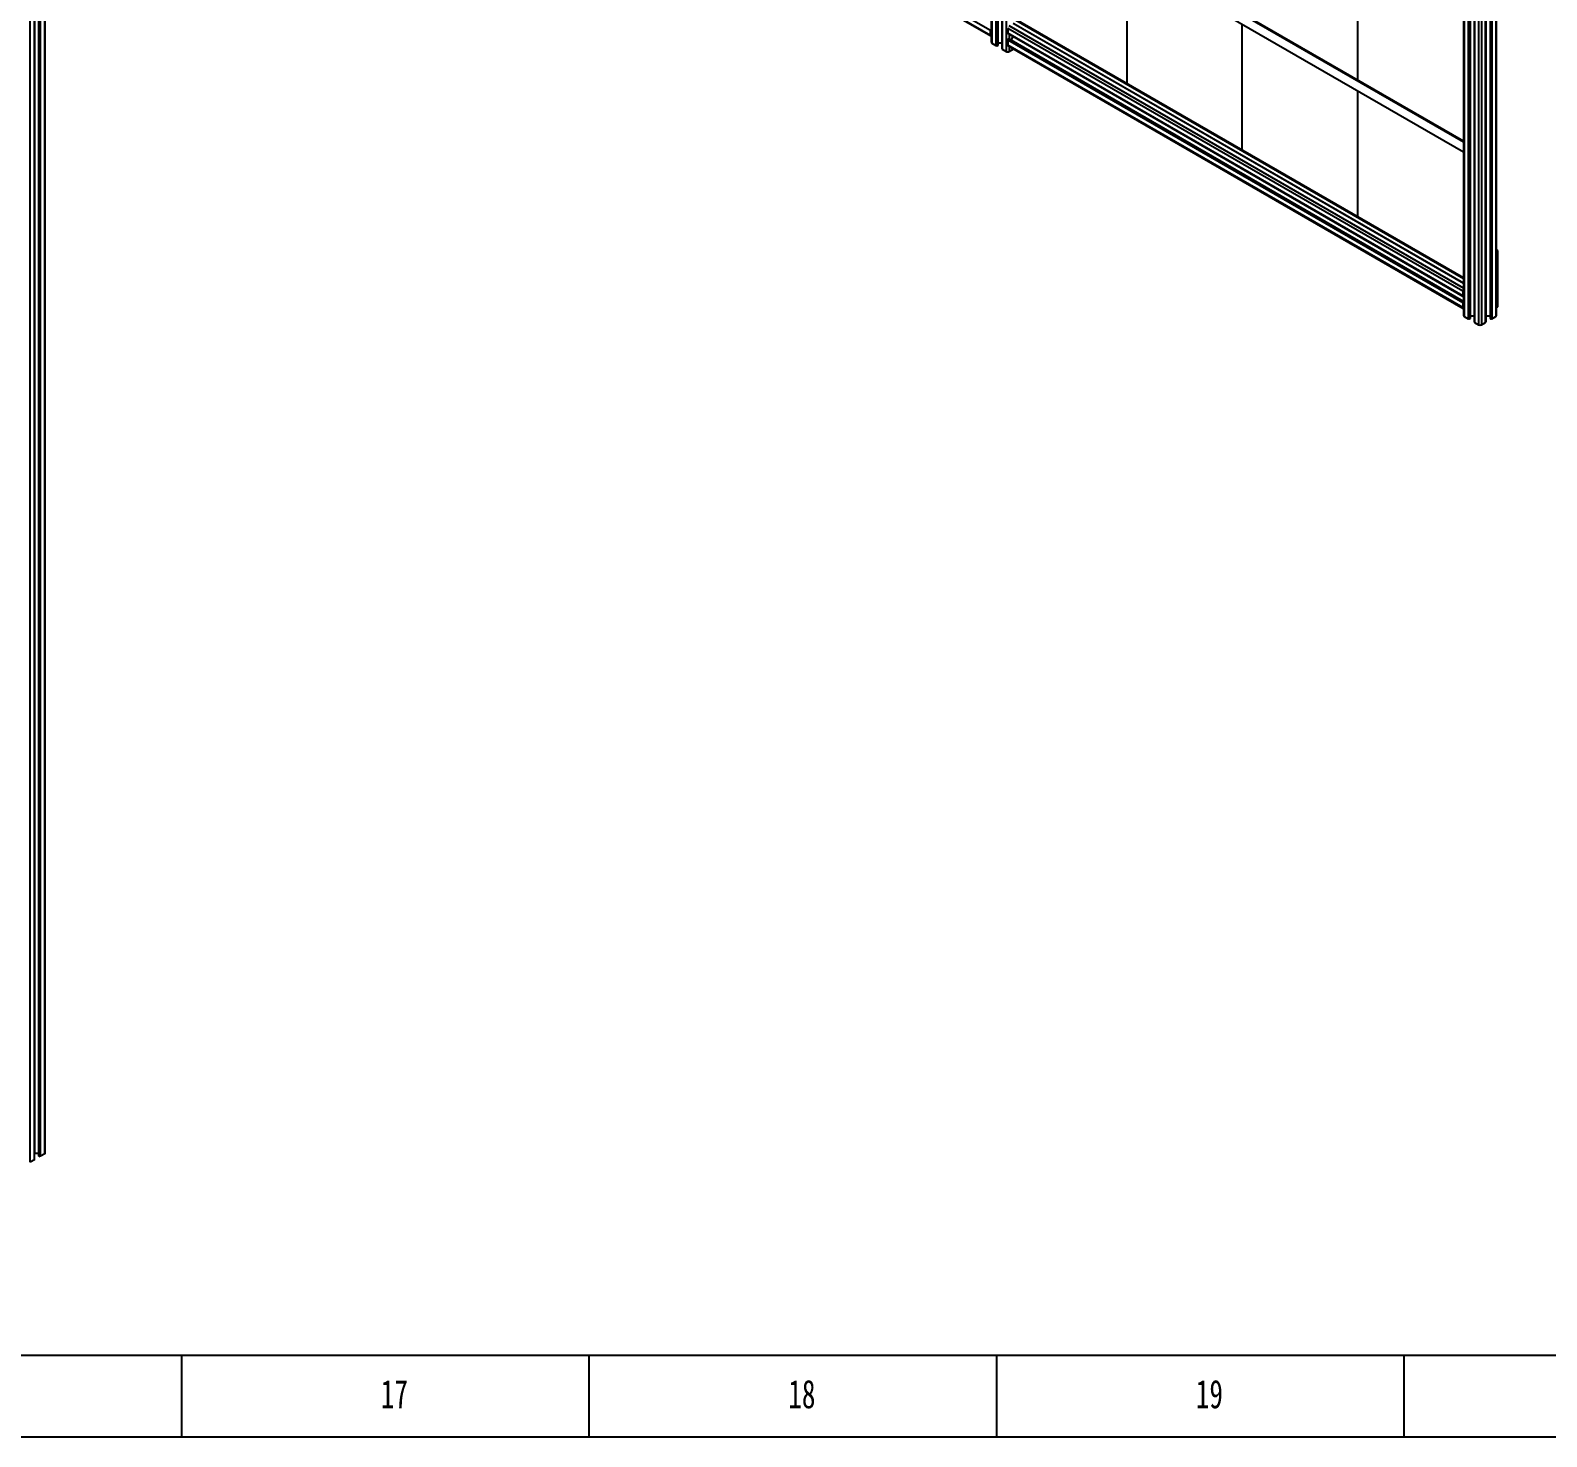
# Model space of a CAD drawing. Header units: millimetres. Extents: x 0 to 1189, y 0 to 841.
# Drawn here: x 783.4 to 969.5, y 0 to 172.6 of the extents above; entities that cross this region are included whole.
import ezdxf

# ---------------------------------------------------------------- set-up
doc = ezdxf.new("R2010")
doc.units = ezdxf.units.MM
doc.layers.add('10', color=7, linetype='Continuous')
doc.layers.add('5', color=7, linetype='Continuous')
doc.styles.add('SLDTEXTSTYLE5', font='TXT', dxfattribs={"width": 0.7})

msp = doc.modelspace()

# ---------------------------------------------------------------- linework, layer by layer
at = {"color": 7, "linetype": 'Continuous', "lineweight": 25}
for p, q in [((963.3165, 137.5924), (963.3165, 346.0955)), ((961.4755, 345.0144), (961.4755, 136.4699)), ((961.9776, 345.3042), (961.9776, 136.7597)), ((961.9834, 136.7679), (961.9834, 345.3076)), ((962.0046, 136.8454), (962.0046, 345.3198)), ((962.7412, 345.7451), (962.7412, 137.2006)), ((963.2433, 346.0349), (963.2433, 137.4904)), ((962.029, 343.3475), (962.029, 137.5405)), ((962.522, 343.5772), (962.522, 137.221)), ((959.281, 313.3974), (959.281, 137.5924)), ((960.0754, 312.9387), (960.0754, 137.221)), ((960.5685, 312.6541), (960.5685, 137.5405)), ((960.5928, 312.6401), (960.5928, 136.8454)), ((960.6141, 312.6278), (960.6141, 136.7679)), ((902.121, 310.8693), (902.121, 170.7427)), ((902.614, 311.1539), (902.614, 171.0622)), ((902.6384, 311.168), (902.6384, 170.3671)), ((902.6596, 311.1803), (902.6596, 170.2896)), ((901.3265, 310.4107), (901.3265, 171.1142)), ((783.426, 33.6841), (783.426, 242.2286)), ((783.9281, 33.9739), (783.9281, 242.5184)), ((783.9339, 33.9821), (783.9339, 242.5218)), ((783.9551, 34.0596), (783.9551, 242.5341)), ((784.6918, 34.4148), (784.6918, 242.9593)), ((785.1938, 34.7046), (785.1938, 243.2491)), ((785.267, 34.8067), (785.267, 243.3097)), ((783.9795, 34.7547), (783.9795, 240.5617)), ((784.4726, 34.4352), (784.4726, 240.7914)), ((845.3898, 204.8321), (901.223, 172.6003)), ((845.3898, 204.2523), (901.223, 172.0205)), ((845.4416, 204.1378), (901.2747, 171.9061)), ((959.281, 158.983), (904.0502, 190.8671)), ((904.0502, 190.7854), (959.281, 158.9014)), ((904.0502, 189.5606), (959.281, 157.6766)), ((917.9743, 181.5224), (917.9743, 166.0571)), ((946.2586, 181.966), (946.2586, 166.5007)), ((959.281, 141.5403), (904.0331, 173.4343)), ((959.281, 142.2113), (904.0502, 174.0953)), ((904.0502, 174.0137), (959.281, 142.1296)), ((959.281, 141.5648), (904.1109, 173.4138)), ((932.1164, 157.893), (932.1164, 173.3583)), ((901.223, 172.0205), (901.223, 172.6003)), ((959.1774, 140.6055), (903.3443, 172.8373)), ((903.3443, 172.8373), (903.3443, 172.2575)), ((959.1774, 140.0257), (903.3443, 172.2575)), ((959.1774, 139.1439), (903.3443, 171.3757)), ((903.3443, 171.3757), (903.3443, 170.7959)), ((903.3484, 172.2484), (959.1816, 140.0166)), ((903.3867, 171.4165), (903.3584, 171.4001)), ((959.1916, 139.1684), (903.3584, 171.4001)), ((959.2198, 139.1847), (903.3867, 171.4165)), ((903.4008, 172.2181), (903.4008, 172.2004)), ((959.234, 139.9686), (903.4008, 172.2004)), ((959.234, 139.2663), (903.4008, 171.4981)), ((903.4008, 171.4981), (903.4008, 171.441)), ((959.234, 139.2092), (903.4008, 171.441)), ((903.405, 172.1912), (959.2381, 139.9594)), ((903.4716, 171.5553), (903.415, 171.5226)), ((959.2481, 139.2908), (903.415, 171.5226)), ((959.281, 139.3372), (903.4716, 171.5553)), ((903.9948, 171.8225), (903.7483, 171.3955)), ((903.9948, 171.8507), (903.9948, 171.8225)), ((959.281, 139.9064), (903.9948, 171.8225)), ((901.3997, 171.0121), (901.9018, 170.7223)), ((901.9301, 170.7223), (901.9583, 170.7386)), ((901.9866, 170.7386), (902.0361, 170.71)), ((902.0644, 170.71), (902.121, 170.7427)), ((902.121, 171.0622), (902.614, 171.0622)), ((902.614, 171.0622), (902.6384, 171.0481)), ((902.6442, 170.359), (902.6596, 170.3501)), ((902.6654, 170.2814), (903.1675, 169.9916)), ((959.1774, 138.5641), (903.3443, 170.7959)), ((903.3961, 170.6814), (959.2292, 138.4497)), ((903.521, 169.9916), (904.0231, 170.2814)), ((904.029, 170.2896), (904.029, 170.3161)), ((946.2586, 165.1942), (946.2586, 149.7289)), ((963.4908, 145.5863), (963.3165, 145.6869)), ((963.3165, 145.4857), (963.4908, 145.5863)), ((963.4908, 138.6457), (963.4908, 145.5863)), ((959.1774, 140.6055), (959.1774, 140.0257)), ((959.1916, 140.0176), (959.2198, 140.0339)), ((959.234, 140.0257), (959.234, 139.9686)), ((959.2481, 139.9604), (959.281, 139.9794)), ((959.1774, 139.1439), (959.1774, 138.5641)), ((959.2198, 139.1847), (959.1916, 139.1684)), ((959.234, 139.2663), (959.234, 139.2092)), ((959.281, 139.3098), (959.2481, 139.2908)), ((963.3165, 138.5451), (963.4908, 138.6457)), ((959.3542, 137.4904), (959.8562, 137.2006)), ((959.8845, 137.2006), (959.9128, 137.2169)), ((959.9411, 137.2169), (959.9906, 137.1883)), ((960.0189, 137.1883), (960.0754, 137.221)), ((960.0754, 137.5405), (960.5685, 137.5405)), ((960.5685, 137.5405), (960.5928, 137.5264)), ((960.5987, 136.8373), (960.6141, 136.8284)), ((960.6199, 136.7597), (961.122, 136.4699)), ((961.4755, 136.4699), (961.9776, 136.7597)), ((961.9834, 136.8284), (961.9988, 136.8373)), ((962.0046, 137.5264), (962.029, 137.5405)), ((962.029, 137.5405), (962.522, 137.5405)), ((962.522, 137.221), (962.5786, 137.1883)), ((962.6069, 137.1883), (962.6564, 137.2169)), ((962.6847, 137.2169), (962.713, 137.2006)), ((962.7412, 137.2006), (963.2433, 137.4904)), ((783.9281, 33.9739), (783.426, 33.6841)), ((783.9493, 34.0515), (783.9339, 34.0426)), ((783.9795, 34.7547), (783.9551, 34.7406)), ((784.4726, 34.7547), (783.9795, 34.7547)), ((784.5291, 34.4025), (784.4726, 34.4352)), ((784.6069, 34.4311), (784.5574, 34.4025)), ((784.6635, 34.4148), (784.6352, 34.4311)), ((785.1938, 34.7046), (784.6918, 34.4148))]:
    msp.add_line(p, q, dxfattribs=at)
at = {"color": 8, "linetype": 'Continuous', "lineweight": 25}
for p, q in [((961.9988, 345.3165), (961.9988, 136.8373)), ((962.6564, 345.6961), (962.6564, 137.2169)), ((962.6847, 345.7124), (962.6847, 137.2169)), ((962.713, 345.7288), (962.713, 137.2006)), ((962.5786, 343.6098), (962.5786, 137.1883)), ((962.6069, 343.6262), (962.6069, 137.1883)), ((959.3542, 313.3551), (959.3542, 137.4904)), ((959.8562, 313.0653), (959.8562, 137.2006)), ((959.8845, 313.049), (959.8845, 137.2006)), ((959.9128, 313.0326), (959.9128, 137.2169)), ((959.9411, 313.0163), (959.9411, 137.2169)), ((959.9906, 312.9877), (959.9906, 137.1883)), ((960.0189, 312.9714), (960.0189, 137.1883)), ((960.5987, 312.6367), (960.5987, 136.8373)), ((960.6199, 312.6244), (960.6199, 136.7597)), ((901.9018, 310.7428), (901.9018, 170.7223)), ((901.9301, 310.7591), (901.9301, 170.7223)), ((901.9583, 310.7754), (901.9583, 170.7386)), ((901.9866, 310.7918), (901.9866, 170.7386)), ((902.0361, 310.8203), (902.0361, 170.71)), ((902.0644, 310.8367), (902.0644, 170.71)), ((902.6442, 311.1714), (902.6442, 170.359)), ((902.6654, 311.1836), (902.6654, 170.2814)), ((903.1675, 311.4735), (903.1675, 169.9916)), ((961.122, 312.3346), (961.122, 136.4699)), ((901.3997, 310.4529), (901.3997, 171.0121)), ((783.9493, 34.0515), (783.9493, 242.5307)), ((784.6069, 34.4311), (784.6069, 242.9103)), ((784.6352, 34.4311), (784.6352, 242.9266)), ((784.6635, 34.4148), (784.6635, 242.943)), ((784.5291, 34.4025), (784.5291, 240.8241)), ((784.5574, 34.4025), (784.5574, 240.8404)), ((959.281, 140.9539), (903.521, 173.1434)), ((959.281, 141.5336), (904.0231, 173.4333)), ((959.281, 141.5581), (904.1009, 173.4128)), ((903.521, 172.1242), (903.521, 171.5267)), ((903.521, 170.6093), (903.521, 169.9916)), ((904.0231, 170.3195), (904.0231, 170.2814)), ((959.234, 140.0257), (959.2198, 140.0339))]:
    msp.add_line(p, q, dxfattribs=at)
at = {"color": 7, "linetype": 'Continuous', "lineweight": 25}
for centre, radius, start, end in [((901.3293, 172.0023), 0.1079, 170.286256, 268.5353), ((903.3538, 172.2563), 0.00959, 172.74417, 235.943649), ((903.375, 171.3743), 0.0307, 122.605478, 177.394522), ((903.3701, 171.4424), 0.0307, 302.605478, 357.394522), ((903.4104, 172.1991), 0.00959, 172.744172, 235.943648), ((903.4315, 171.4967), 0.0307, 122.605478, 177.394522), ((901.4516, 171.1266), 0.1257, 185.694799, 245.625342), ((901.9159, 170.7496), 0.0307, 242.609672, 297.390328), ((901.9725, 170.7113), 0.0307, 62.609672, 117.390328), ((902.0503, 170.7373), 0.0307, 242.609672, 297.390328), ((902.6484, 170.3681), 0.0101, 185.694799, 245.625342), ((902.6696, 170.2906), 0.0101, 185.694799, 245.625342), ((903.3443, 170.3328), 0.3843, 242.609672, 297.390328), ((903.4632, 170.7808), 0.1199, 172.74417, 235.943649), ((904.0189, 170.2906), 0.0101, 294.374658, 354.305201), ((959.186, 140.0243), 0.00873, 170.785963, 309.203285), ((959.5635, 140.5873), 0.3865, 136.969931, 177.302782), ((959.2254, 140.0271), 0.00873, 350.785963, 129.203285), ((959.2426, 139.9672), 0.00873, 170.785963, 309.203285), ((959.2837, 138.5459), 0.1079, 170.286256, 268.5353), ((959.2081, 139.1425), 0.0307, 122.605478, 177.394522), ((959.2033, 139.2106), 0.0307, 302.605478, 357.394522), ((959.2647, 139.2649), 0.0307, 122.605478, 177.394522), ((959.4061, 137.6049), 0.1257, 185.694799, 245.625342), ((959.8704, 137.2278), 0.0307, 242.609672, 297.390328), ((959.927, 137.1896), 0.0307, 62.609672, 117.390328), ((960.0047, 137.2156), 0.0307, 242.609672, 297.390328), ((960.6029, 136.8464), 0.0101, 185.694799, 245.625342), ((960.6241, 136.7689), 0.0101, 185.694799, 245.625342), ((961.2987, 136.811), 0.3843, 242.609672, 297.390328), ((961.9734, 136.7689), 0.0101, 294.374658, 354.305201), ((961.9946, 136.8464), 0.0101, 294.374658, 354.305201), ((962.5927, 137.2156), 0.0307, 242.609672, 297.390328), ((962.6705, 137.1896), 0.0307, 62.609672, 117.390328), ((962.7271, 137.2278), 0.0307, 242.609672, 297.390328), ((963.1914, 137.6049), 0.1257, 294.374658, 354.305201), ((783.9239, 33.9831), 0.0101, 294.374658, 354.305201), ((783.9451, 34.0606), 0.0101, 294.374658, 354.305201), ((784.5433, 34.4298), 0.0307, 242.609672, 297.390328), ((784.621, 34.4038), 0.0307, 62.609672, 117.390328), ((784.6776, 34.4421), 0.0307, 242.609672, 297.390328), ((785.1419, 34.8191), 0.1257, 294.374658, 354.305201)]:
    msp.add_arc(centre, radius, start, end, dxfattribs=at)
at = {"layer": '5', "color": 7, "lineweight": 25}
msp.add_line((0, 10), (1179, 10), dxfattribs=at)
at = {"layer": '5'}
for p, q in [((802, 0), (802, 10)), ((852, 0), (852, 10)), ((902, 0), (902, 10)), ((952, 0), (952, 10))]:
    msp.add_line(p, q, dxfattribs=at)
at = {"layer": '5', "color": 7}
msp.add_line((0, 0), (1189, 0), dxfattribs=at)

# ---------------------------------------------------------------- texts
at = {"layer": '10', "char_height": 3.5, "attachment_point": 2, "style": 'SLDTEXTSTYLE5'}
for s, insert in [('17', (828.0913, 6.9836)), ('18', (878.0913, 6.9836)), ('19', (928.0913, 6.9836))]:
    msp.add_mtext(s, dxfattribs=dict(at, insert=insert))

doc.saveas('drawing.dxf')
